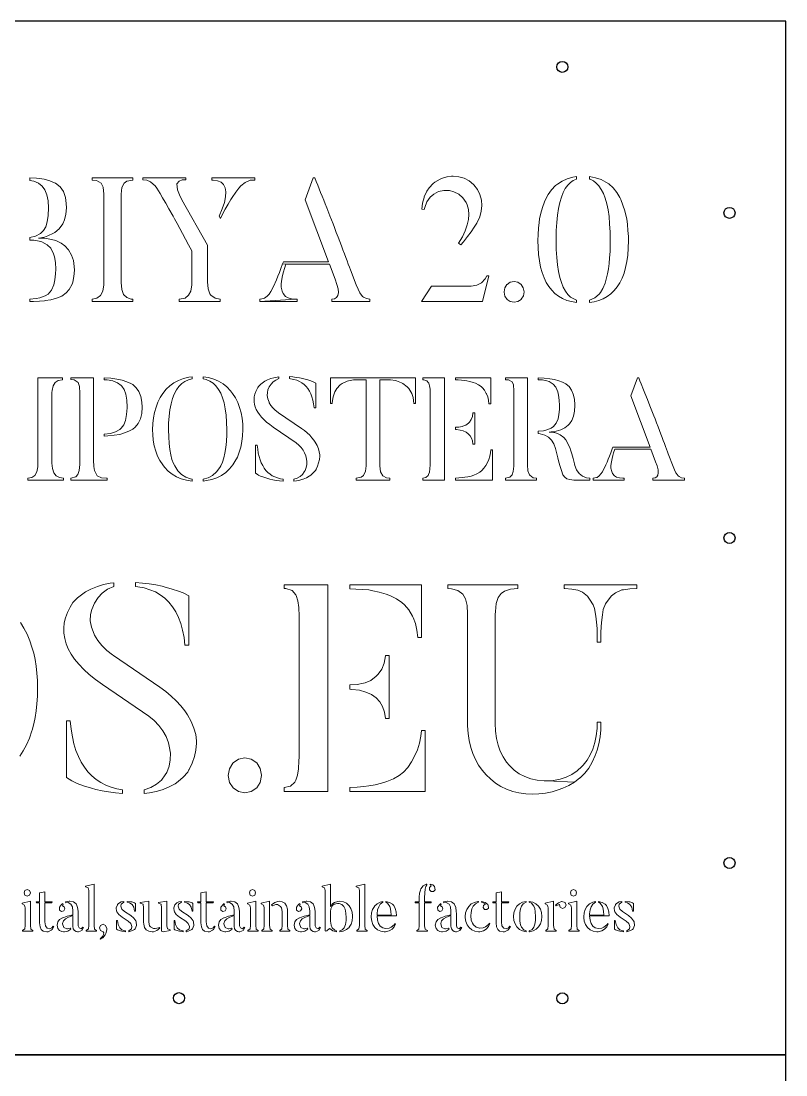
# Model space of a CAD drawing. Header units: millimetres. Extents: x 3735 to 5333, y 3252 to 4770.
# Drawn here: x 4930.7 to 5289.8, y 4275.5 to 4770 of the extents above; entities that cross this region are included whole.
import ezdxf

# ---------------------------------------------------------------- set-up
doc = ezdxf.new("R2010")
doc.units = ezdxf.units.MM
doc.layers.get('0').update_dxf_attribs({"color": 18, "true_color": 0x000000})
doc.layers.add('ext', color=18, linetype='Continuous', true_color=0x000000)
doc.layers.add('MASHARAB', color=6, linetype='Continuous', true_color=0xff00ff)

msp = doc.modelspace()

# ---------------------------------------------------------------- linework, layer by layer
at = {"color": 6, "lineweight": 0, "true_color": 0xff00ff}
for points in [[(4934.85, 4696.35), (4934.85, 4695.19), (4936.77, 4694.83), (4938.85, 4693.91), (4940.56, 4692.57), (4941.9, 4690.73), (4942.85, 4688.41), (4943.4, 4685.67), (4943.61, 4682.43), (4943.61, 4682.31), (4943.46, 4678.8), (4943, 4675.83), (4942.27, 4673.48), (4941.23, 4671.71), (4939.79, 4670.25), (4937.53, 4669), (4934.85, 4668.42), (4934.85, 4667.25), (4936.77, 4667.16), (4939.27, 4666.77), (4940.47, 4666.37), (4942.97, 4665.06), (4944.65, 4663.41), (4945.96, 4660.84), (4946.39, 4659.41), (4946.85, 4656.72), (4946.97, 4653.58), (4946.94, 4651.44), (4946.63, 4648.57), (4946.11, 4646.19), (4945.05, 4643.74), (4943.37, 4641.88), (4942.02, 4641.03), (4939.58, 4640.08), (4937.78, 4639.74), (4934.85, 4639.5), (4934.85, 4638.43), (4936.53, 4638.46), (4939.34, 4638.58), (4941.72, 4638.77), (4942.08, 4638.8), (4944.68, 4639.23), (4947.37, 4639.93), (4949.84, 4640.94), (4951.95, 4642.4), (4953.32, 4643.99), (4954.69, 4646.58), (4955, 4647.5), (4955.55, 4650.13), (4955.73, 4653.18), (4955.67, 4654.77), (4955.27, 4657.61), (4954.45, 4660.11), (4953.01, 4662.64), (4951.3, 4664.54), (4949.53, 4665.76), (4946.97, 4666.95), (4945.08, 4667.5), (4942.66, 4668.02), (4941.6, 4668.08), (4938.88, 4668.17), (4939.03, 4668.17), (4941.72, 4668.66), (4943.27, 4669.21), (4945.96, 4670.49), (4946.57, 4670.83), (4948.59, 4672.48), (4950.3, 4674.86), (4951.12, 4676.69), (4951.79, 4679.35), (4952.04, 4682.34), (4951.95, 4684.38), (4951.55, 4687.19), (4950.76, 4689.61), (4950.57, 4690), (4949.01, 4692.26), (4946.91, 4693.88), (4946.72, 4693.97), (4944.19, 4695.07), (4941.63, 4695.77), (4940.47, 4695.96), (4937.9, 4696.23)], [(4983.21, 4696.41), (4964.07, 4696.41), (4964.07, 4695.35), (4966.11, 4695.13), (4968.25, 4693.97), (4969.23, 4691.99), (4969.59, 4688.84), (4969.59, 4647.26), (4969.56, 4646.16), (4969.08, 4643.23), (4968.01, 4641.15), (4966.33, 4639.93), (4964.07, 4639.5), (4964.07, 4638.43), (4983.21, 4638.43), (4983.21, 4639.5), (4982.42, 4639.56), (4980.34, 4640.23), (4978.88, 4641.73), (4977.99, 4644.08), (4977.69, 4647.26), (4977.69, 4688.84), (4978.02, 4691.9), (4979.12, 4693.97), (4980.43, 4694.86), (4983.21, 4695.35)], [(5008.01, 4696.41), (4987.85, 4696.41), (4987.85, 4695.44), (4989.81, 4695.28), (4991.55, 4694.52), (4991.7, 4694.46), (4993.75, 4692.63), (4994.51, 4691.56), (4996.04, 4689.03), (4997.14, 4687.04), (4997.56, 4686.34), (4998.66, 4684.48), (5000.16, 4681.85), (5002.11, 4678.46), (5002.81, 4677.18), (5004.01, 4674.98), (5005.26, 4672.69), (5006.57, 4670.25), (5007.94, 4667.68), (5009.41, 4665), (5010.91, 4662.16), (5010.91, 4647.65), (5010.88, 4646.19), (5010.42, 4643.26), (5009.41, 4641.3), (5007.7, 4640.02), (5005.01, 4639.5), (5005.01, 4638.43), (5024.22, 4638.43), (5024.22, 4639.5), (5021.87, 4639.9), (5019.82, 4641.3), (5019.3, 4642), (5018.51, 4644.35), (5018.23, 4647.65), (5018.23, 4664.78), (5006.2, 4686.12), (5005.07, 4688.38), (5004.22, 4690.73), (5004.22, 4690.8), (5003.82, 4693.54), (5004.92, 4694.86), (5006.42, 4695.44), (5008.01, 4695.44)], [(5040.52, 4696.41), (5020.22, 4696.41), (5020.22, 4695.35), (5020.89, 4695.35), (5022.97, 4695.04), (5024.62, 4694.34), (5025.84, 4693.24), (5026.57, 4691.74), (5026.87, 4689.85), (5026.75, 4687.59), (5026.17, 4684.9), (5025.13, 4681.85), (5023.67, 4678.4), (5024.37, 4677.39), (5025.2, 4679.07), (5026.57, 4681.7), (5027.88, 4684.08), (5029.2, 4686.22), (5029.81, 4687.22), (5031.49, 4689.76), (5032.89, 4691.56), (5033.84, 4692.6), (5035.94, 4694.22), (5038.32, 4695.28), (5040.52, 4695.35)], [(5068.61, 4696.41), (5067.85, 4696.41), (5064.16, 4686.12), (5075.09, 4657.06), (5053.9, 4657.06), (5053.53, 4656.05), (5075.48, 4655.99), (5078.17, 4648.81), (5079.03, 4646.43), (5079.54, 4644.32), (5079.73, 4642.58), (5079.51, 4641.24), (5078.9, 4640.26), (5077.93, 4639.68), (5076.58, 4639.5), (5076.58, 4638.43), (5094.54, 4638.43), (5094.54, 4639.5), (5092.89, 4639.74), (5091.54, 4640.42), (5091.03, 4640.81), (5089.8, 4642.4), (5088.92, 4644.17), (5088.06, 4646.19), (5085.32, 4653.33), (5084.89, 4654.49), (5084.34, 4655.93), (5083.76, 4657.48), (5083.15, 4659.1), (5082.51, 4660.84), (5081.8, 4662.64), (5081.1, 4664.57), (5080.34, 4666.55), (5079.54, 4668.66), (5078.72, 4670.83), (5077.83, 4673.12), (5077.19, 4674.8), (5076.43, 4676.72), (5075.7, 4678.61), (5074.23, 4682.34), (5073.5, 4684.17), (5072.8, 4686), (5072.06, 4687.77), (5071.36, 4689.54), (5070.69, 4691.32), (5069.99, 4693.02), (5069.32, 4694.73)], [(5146.14, 4688.57), (5144.95, 4690.95), (5143.27, 4693.15), (5143.15, 4693.27), (5141.1, 4694.98), (5138.84, 4696.2), (5136.34, 4696.93), (5133.59, 4697.18), (5132.79, 4697.18), (5130.84, 4696.93), (5130.69, 4696.87), (5128.06, 4696.11), (5127.45, 4695.86), (5125.07, 4694.46), (5124.15, 4693.73), (5122.26, 4691.74), (5121.22, 4690.25), (5120.03, 4687.53), (5119.94, 4687.22), (5119.27, 4684.57), (5118.93, 4681.7), (5120.03, 4681.51), (5120.25, 4682.52), (5121.25, 4685.12), (5122.81, 4687.28), (5124.49, 4688.78), (5126.72, 4689.97), (5129.19, 4690.52), (5131.94, 4690.43), (5133.96, 4689.91), (5136.28, 4688.78), (5138.17, 4687.07), (5139.63, 4684.81), (5140.12, 4683.74), (5140.73, 4681.57), (5140.95, 4679.28), (5140.76, 4676.84), (5140.21, 4674.31), (5139.27, 4671.59), (5137.92, 4668.75), (5136.18, 4665.79), (5137.19, 4664.96), (5138.41, 4666.4), (5140.4, 4668.84), (5142.08, 4671.1), (5143.51, 4673.21), (5144.67, 4675.16), (5144.86, 4675.47), (5146.08, 4678.19), (5146.81, 4680.84), (5147.05, 4683.41), (5146.84, 4685.97)], [(5191.54, 4696.99), (5189.74, 4696.72), (5187.11, 4695.96), (5184.73, 4694.89), (5182.56, 4693.45), (5181.71, 4692.78), (5179.79, 4690.86), (5178.17, 4688.66), (5176.88, 4686.22), (5176.49, 4685.24), (5175.54, 4682.58), (5174.78, 4679.87), (5174.2, 4677.15), (5173.95, 4675.5), (5173.65, 4672.78), (5173.5, 4669.91), (5173.43, 4666.95), (5173.5, 4663.8), (5173.71, 4660.51), (5174.11, 4657.42), (5174.66, 4654.58), (5175.39, 4651.96), (5176.27, 4649.55), (5177.31, 4647.38), (5178.5, 4645.42), (5179.88, 4643.68), (5181.4, 4642.16), (5183.11, 4640.87), (5184.98, 4639.81), (5186.99, 4638.95), (5189.19, 4638.34), (5191.54, 4637.94), (5191.54, 4639.1), (5190.2, 4639.59), (5188.76, 4640.51), (5187.45, 4641.7), (5186.29, 4643.23), (5185.28, 4645.09), (5184.4, 4647.26), (5183.63, 4649.73), (5183.02, 4652.54), (5182.53, 4655.65), (5182.2, 4659.1), (5181.98, 4662.86), (5181.92, 4666.95), (5181.92, 4667.71), (5182.01, 4671.77), (5182.23, 4675.5), (5182.59, 4678.92), (5183.05, 4682.06), (5183.66, 4684.87), (5184.4, 4687.35), (5185.28, 4689.54), (5186.26, 4691.44), (5187.39, 4692.99), (5188.64, 4694.25), (5190.01, 4695.22), (5191.54, 4695.86)], [(5197.68, 4696.99), (5197.68, 4695.86), (5197.92, 4695.77), (5199.45, 4695.04), (5200.82, 4694), (5202.04, 4692.66), (5203.17, 4691.01), (5204.15, 4689.06), (5205.01, 4686.83), (5205.71, 4684.26), (5206.32, 4681.39), (5206.78, 4678.25), (5207.08, 4674.77), (5207.3, 4671.01), (5207.36, 4666.95), (5207.36, 4665.12), (5207.27, 4661.94), (5207.08, 4658.95), (5206.84, 4656.2), (5206.5, 4653.67), (5206.11, 4651.38), (5205.8, 4650.06), (5204.95, 4646.98), (5203.94, 4644.51), (5202.78, 4642.64), (5202.17, 4641.85), (5200.09, 4640.14), (5197.68, 4639.1), (5197.68, 4637.94), (5199.85, 4638.31), (5202.04, 4638.89), (5204.09, 4639.71), (5205.98, 4640.78), (5207.69, 4642.03), (5209.25, 4643.53), (5210.62, 4645.24), (5211.85, 4647.16), (5212.91, 4649.33), (5213.83, 4651.71), (5214.56, 4654.31), (5215.11, 4657.15), (5215.54, 4660.17), (5215.78, 4663.44), (5215.88, 4666.95), (5215.85, 4668.84), (5215.69, 4671.71), (5215.45, 4674.49), (5215.08, 4677.15), (5214.87, 4678.25), (5214.2, 4680.99), (5213.34, 4683.65), (5212.33, 4686.31), (5211.88, 4687.22), (5210.5, 4689.61), (5208.76, 4691.71), (5206.72, 4693.54), (5205.34, 4694.46), (5203.02, 4695.62), (5200.46, 4696.48)], [(5053.53, 4656.05), (5052.74, 4653.94), (5052, 4651.99), (5051.3, 4650.22), (5050.66, 4648.6), (5050.05, 4647.16), (5049.93, 4646.89), (5048.92, 4644.78), (5047.97, 4643.1), (5047.15, 4641.88), (5046.26, 4640.9), (5045.01, 4639.93), (5044.77, 4639.81), (5042.87, 4639.5), (5042.87, 4638.43), (5059.67, 4639.5), (5057.74, 4639.65), (5056.1, 4640.08), (5054.81, 4640.81), (5053.74, 4642.22), (5053.29, 4643.29), (5052.8, 4645.12), (5052.77, 4646.68), (5053.1, 4648.81), (5053.53, 4650.68), (5053.99, 4652.35), (5054.42, 4653.85), (5055.09, 4655.99), (5075.48, 4655.99)], [(5150.35, 4650.37), (5149.4, 4650.37), (5148.64, 4649.09), (5146.84, 4647.19), (5144.67, 4646.06), (5142.08, 4645.67), (5123.42, 4645.67), (5118.78, 4638.43), (5147.3, 4638.43)], [(5162.23, 4638.03), (5160.43, 4638.37), (5158.96, 4639.41), (5158.93, 4639.41), (5157.92, 4640.97), (5157.59, 4642.86), (5157.59, 4642.89), (5157.92, 4644.75), (5158.87, 4646.37), (5158.93, 4646.43), (5160.43, 4647.47), (5162.23, 4647.84), (5164.03, 4647.47), (5165.56, 4646.43), (5166.53, 4644.84), (5166.9, 4642.95), (5166.9, 4642.89), (5166.56, 4641), (5165.56, 4639.44), (5165.56, 4639.41), (5164.03, 4638.37), (5162.26, 4638.03)], [(5060.43, 4639.5), (5059.67, 4639.5), (5042.87, 4638.43), (5060.43, 4638.43)], [(4950.24, 4602.61), (4938.64, 4602.61), (4938.64, 4562.61), (4938.55, 4560.77), (4938.06, 4558.45), (4937.11, 4556.84), (4935.74, 4555.83), (4933.94, 4555.49), (4933.94, 4554.61), (4950.64, 4554.61), (4950.64, 4555.49), (4948.81, 4555.77), (4947.25, 4556.59), (4946.12, 4558), (4945.45, 4560.01), (4945.23, 4562.61), (4945.23, 4595.74), (4945.27, 4596.62), (4945.72, 4598.85), (4946.7, 4600.47), (4948.2, 4601.41), (4950.24, 4601.72)], [(4964.75, 4602.61), (4954.12, 4602.61), (4954.12, 4601.81), (4955.68, 4601.63), (4957.51, 4600.44), (4958.12, 4598.48), (4958.33, 4595.4), (4958.33, 4563.83), (4958.3, 4561.9), (4958, 4559.13), (4957.42, 4557.26), (4956.44, 4556.16), (4954.03, 4555.49), (4954.03, 4554.61), (4971.19, 4554.61), (4971.19, 4555.49), (4970.91, 4555.49), (4968.47, 4555.71), (4966.49, 4556.65), (4966.27, 4556.87), (4965.14, 4559.19), (4964.87, 4561.02), (4964.75, 4563.95)], [(4969.81, 4602.54), (4969.81, 4601.72), (4971.16, 4601.63), (4973.78, 4601.14), (4975.98, 4600.22), (4977.78, 4598.94), (4978, 4598.7), (4979.07, 4597.08), (4979.86, 4594.88), (4980.32, 4592.13), (4980.47, 4588.83), (4980.47, 4588.56), (4980.29, 4585.32), (4979.77, 4582.64), (4978.94, 4580.56), (4977.78, 4579.03), (4977.02, 4578.36), (4975.07, 4577.26), (4972.65, 4576.5), (4969.81, 4576.16), (4969.81, 4575.28), (4971.46, 4575.34), (4974.39, 4575.64), (4977.02, 4576.07), (4979.34, 4576.71), (4981.39, 4577.51), (4983.13, 4578.48), (4984.35, 4579.43), (4985.75, 4581.17), (4986.76, 4583.31), (4987.37, 4585.87), (4987.58, 4588.83), (4987.46, 4591.19), (4986.97, 4593.84), (4986.09, 4596.13), (4984.81, 4597.96), (4983.13, 4599.4), (4982.27, 4599.92), (4980.38, 4600.77), (4978.18, 4601.48), (4975.68, 4601.99), (4972.9, 4602.36)], [(5011.06, 4603.09), (5009.48, 4602.88), (5006.94, 4602.3), (5004.62, 4601.41), (5002.52, 4600.28), (5000.56, 4598.88), (4998.82, 4597.2), (4997.29, 4595.25), (4996.07, 4593.32), (4994.97, 4591.16), (4994.09, 4588.83), (4993.39, 4586.39), (4992.87, 4583.8), (4992.56, 4581.11), (4992.47, 4578.27), (4992.53, 4576.04), (4992.81, 4573.29), (4993.26, 4570.67), (4993.94, 4568.22), (4994.82, 4565.9), (4995.92, 4563.74), (4997.23, 4561.72), (4998.09, 4560.62), (4999.74, 4558.85), (5001.6, 4557.39), (5003.68, 4556.16), (5005.94, 4555.22), (5008.41, 4554.55), (5011.06, 4554.15), (5011.06, 4555.1), (5010.33, 4555.22), (5008.04, 4556.01), (5006.06, 4557.26), (5004.32, 4559), (5002.85, 4561.23), (5002.27, 4562.36), (5001.57, 4564.29), (5000.99, 4566.51), (5000.56, 4569.02), (5000.23, 4571.8), (5000.04, 4574.88), (4999.98, 4578.27), (5000.01, 4581.26), (5000.23, 4584.59), (5000.59, 4587.61), (5001.14, 4590.36), (5001.81, 4592.83), (5002.67, 4595), (5003.68, 4596.93), (5004.84, 4598.51), (5006.15, 4599.86), (5007.61, 4600.9), (5009.26, 4601.66), (5011.06, 4602.15)], [(5016.16, 4603.09), (5016.16, 4602.15), (5017.69, 4601.75), (5019.37, 4601.05), (5020.87, 4600.04), (5022.21, 4598.76), (5023.4, 4597.17), (5024.44, 4595.34), (5025.32, 4593.2), (5026.03, 4590.79), (5026.58, 4588.07), (5026.97, 4585.11), (5027.22, 4581.84), (5027.31, 4578.27), (5027.28, 4575.95), (5027.13, 4572.77), (5026.85, 4569.9), (5026.42, 4567.31), (5025.9, 4564.99), (5025.23, 4562.97), (5024.44, 4561.23), (5024.01, 4560.5), (5022.42, 4558.42), (5020.59, 4556.84), (5018.51, 4555.71), (5016.16, 4555.1), (5016.16, 4554.15), (5017.78, 4554.36), (5020.32, 4554.91), (5022.67, 4555.74), (5024.84, 4556.84), (5026.79, 4558.18), (5028.56, 4559.83), (5030.12, 4561.72), (5031.16, 4563.28), (5032.29, 4565.42), (5033.2, 4567.71), (5033.93, 4570.12), (5034.45, 4572.68), (5034.76, 4575.4), (5034.88, 4578.27), (5034.79, 4580.9), (5034.48, 4583.61), (5034, 4586.21), (5033.32, 4588.65), (5032.44, 4590.97), (5031.34, 4593.17), (5030.06, 4595.25), (5029.08, 4596.53), (5027.4, 4598.3), (5025.54, 4599.8), (5023.49, 4601.02), (5021.23, 4601.99), (5018.79, 4602.67)], [(5051.7, 4603.09), (5050.91, 4602.97), (5049.35, 4602.64), (5047.92, 4602.21), (5046.39, 4601.63), (5045.17, 4600.99), (5044.5, 4600.5), (5043.28, 4599.55), (5042.24, 4598.45), (5041.9, 4597.99), (5041.57, 4597.41), (5040.96, 4596.19), (5040.53, 4594.97), (5040.22, 4593.75), (5040.1, 4592.53), (5040.13, 4591.34), (5040.32, 4590.12), (5040.65, 4588.93), (5041.17, 4587.74), (5041.81, 4586.51), (5042.64, 4585.32), (5043.61, 4584.16), (5044.74, 4582.97), (5046.03, 4581.78), (5047.49, 4580.62), (5049.11, 4579.43), (5059.86, 4572.07), (5061.08, 4571.06), (5062.21, 4569.93), (5063.12, 4568.71), (5063.86, 4567.37), (5064.44, 4565.93), (5064.62, 4565.14), (5064.86, 4563.52), (5064.86, 4561.97), (5064.59, 4560.5), (5064.04, 4559.06), (5063.7, 4558.42), (5062.79, 4557.23), (5061.69, 4556.29), (5060.35, 4555.55), (5058.82, 4555.03), (5058.82, 4554.15), (5060.04, 4554.3), (5061.57, 4554.61), (5063, 4555.03), (5063.19, 4555.1), (5064.77, 4555.74), (5065.99, 4556.38), (5066.73, 4556.9), (5067.89, 4557.97), (5068.93, 4559.13), (5069.2, 4559.58), (5069.23, 4559.71), (5069.93, 4561.17), (5070.45, 4562.7), (5070.79, 4564.22), (5070.94, 4565.81), (5070.94, 4566.39), (5070.76, 4567.86), (5070.36, 4569.32), (5069.72, 4570.85), (5068.86, 4572.41), (5068.19, 4573.38), (5067.28, 4574.51), (5066.24, 4575.64), (5065.08, 4576.74), (5063.8, 4577.81), (5062.39, 4578.82), (5051.64, 4586.18), (5051.46, 4586.3), (5050.09, 4587.37), (5048.96, 4588.5), (5048.01, 4589.66), (5047.28, 4590.88), (5047.16, 4591.16), (5046.54, 4592.74), (5046.27, 4594.27), (5046.36, 4595.74), (5046.61, 4596.9), (5047.22, 4598.33), (5048.1, 4599.67), (5049.05, 4600.65), (5050.3, 4601.57), (5051.7, 4602.21)], [(5056.8, 4603.15), (5056.8, 4602.21), (5057.29, 4602.15), (5058.76, 4601.87), (5060.13, 4601.44), (5061.38, 4600.93), (5062.51, 4600.25), (5063.58, 4599.46), (5064.53, 4598.54), (5065.38, 4597.51), (5066.12, 4596.35), (5066.76, 4595.03), (5067.28, 4593.63), (5067.7, 4592.07), (5068.04, 4590.39), (5068.28, 4588.56), (5069.11, 4588.56), (5069.11, 4600.04), (5067.83, 4600.71), (5066.79, 4601.14), (5065.32, 4601.6), (5063.46, 4602.15), (5062.94, 4602.24), (5061.48, 4602.54), (5059.95, 4602.82), (5058.39, 4603)], [(5099.12, 4561.23), (5099.12, 4601.72), (5102.97, 4601.72), (5104.22, 4601.66), (5106.45, 4601.32), (5106.97, 4601.2), (5109.32, 4600.28), (5109.9, 4599.95), (5111.98, 4598.39), (5112.83, 4597.54), (5114.21, 4595.25), (5114.76, 4593.32), (5115.06, 4590.61), (5115.89, 4590.61), (5115.89, 4602.61), (5075.98, 4602.61), (5075.98, 4590.61), (5076.83, 4590.61), (5076.83, 4591), (5077.2, 4593.66), (5078.05, 4596.01), (5078.94, 4597.57), (5080.53, 4599.34), (5081.47, 4599.95), (5083.86, 4600.99), (5084.47, 4601.17), (5086.82, 4601.66), (5088.83, 4601.72), (5092.68, 4601.72), (5092.68, 4561.23), (5092.44, 4558.73), (5091.49, 4556.81), (5090.48, 4556.04), (5087.98, 4555.49), (5087.98, 4554.61), (5103.89, 4554.61), (5103.89, 4555.49), (5102.33, 4555.68), (5100.56, 4556.68), (5099.49, 4558.52)], [(5129.53, 4602.61), (5119.37, 4602.61), (5119.37, 4601.72), (5119.76, 4601.72), (5121.2, 4601.26), (5122.08, 4600.22), (5122.15, 4600.13), (5122.51, 4598.91), (5122.76, 4597.32), (5122.82, 4595.31), (5122.82, 4561.75), (5122.69, 4559.92), (5122.45, 4558.39), (5122.08, 4557.2), (5121.87, 4556.81), (5120.83, 4555.83), (5119.37, 4555.49), (5119.37, 4554.61), (5129.53, 4554.61)], [(5151.27, 4602.61), (5134.63, 4602.61), (5134.63, 4601.66), (5136.01, 4601.6), (5137.59, 4601.51), (5139, 4601.38), (5139.95, 4601.23), (5141.44, 4600.9), (5143.03, 4600.44), (5144.07, 4600.04), (5145.47, 4599.34), (5146.69, 4598.51), (5147.3, 4597.96), (5148.31, 4596.77), (5149.17, 4595.31), (5149.32, 4595.03), (5149.84, 4593.63), (5150.21, 4592.04), (5150.42, 4590.33), (5151.27, 4590.33)], [(5168.49, 4602.61), (5158.11, 4602.61), (5158.11, 4601.72), (5159.52, 4601.6), (5161.23, 4600.71), (5161.9, 4599.25), (5162.14, 4596.56), (5162.14, 4562.61), (5162.11, 4561.08), (5161.84, 4558.61), (5161.23, 4557.02), (5160.28, 4556.04), (5158.11, 4555.49), (5158.11, 4554.61), (5172.74, 4554.61), (5172.74, 4555.49), (5171.18, 4555.74), (5169.53, 4556.93), (5169.38, 4557.14), (5168.71, 4559), (5168.49, 4561.72)], [(5173.56, 4602.54), (5173.56, 4601.72), (5175.55, 4601.6), (5177.56, 4601.26), (5178.66, 4600.83), (5180.62, 4599.61), (5181.81, 4598.18), (5182.78, 4595.95), (5183.12, 4594.48), (5183.39, 4592.19), (5183.49, 4589.6), (5183.46, 4587.77), (5183.24, 4585.41), (5182.85, 4583.4), (5182.02, 4581.38), (5180.68, 4579.77), (5179.61, 4579), (5177.62, 4578.15), (5176.01, 4577.78), (5173.56, 4577.6), (5173.56, 4576.5), (5174.42, 4576.38), (5176.59, 4575.74), (5178.39, 4574.73), (5179.82, 4573.35), (5180.92, 4571.61), (5181.65, 4569.48), (5182.11, 4567.61), (5182.78, 4565.05), (5183.12, 4563.58), (5183.67, 4561.39), (5184.4, 4559.13), (5185.14, 4557.14), (5185.96, 4555.98), (5187, 4555.16), (5188.43, 4554.88), (5190.33, 4554.61), (5197.78, 4554.61), (5197.78, 4555.49), (5196.25, 4555.74), (5194.26, 4556.5), (5192.71, 4557.69), (5191.52, 4559.37), (5190.72, 4561.51), (5190.57, 4562.24), (5190.02, 4564.68), (5189.38, 4566.88), (5188.71, 4568.87), (5188.49, 4569.38), (5187.46, 4571.71), (5186.48, 4573.45), (5185.59, 4574.55), (5183.82, 4575.89), (5183.27, 4576.16), (5181.26, 4576.93), (5180.92, 4576.96), (5178.6, 4577.11), (5179.61, 4577.2), (5181.99, 4577.63), (5184.13, 4578.27), (5186.02, 4579.19), (5187.61, 4580.32), (5188.22, 4580.96), (5189.32, 4582.54), (5190.11, 4584.53), (5190.57, 4586.88), (5190.72, 4589.6), (5190.72, 4589.9), (5190.54, 4592.56), (5190.02, 4594.88), (5189.2, 4596.83), (5188.07, 4598.45), (5186.63, 4599.67), (5186.51, 4599.77), (5185.01, 4600.56), (5183.24, 4601.23), (5181.23, 4601.75), (5178.94, 4602.15), (5176.37, 4602.42)], [(5220.1, 4602.61), (5217.01, 4594.09), (5226.08, 4570.03), (5208.55, 4570.03), (5208.25, 4569.2), (5207.58, 4567.46), (5206.97, 4565.84), (5206.39, 4564.38), (5205.84, 4563.03), (5205.35, 4561.84), (5205.23, 4561.6), (5204.4, 4559.86), (5203.64, 4558.48), (5202.94, 4557.48), (5202.2, 4556.65), (5201.17, 4555.86), (5200.95, 4555.77), (5199.39, 4555.49), (5199.39, 4554.61), (5213.96, 4554.61), (5213.96, 4555.49), (5213.32, 4555.49), (5211.73, 4555.64), (5210.36, 4555.98), (5209.29, 4556.59), (5208.4, 4557.75), (5208.04, 4558.64), (5207.64, 4560.13), (5207.58, 4561.42), (5207.88, 4563.22), (5208.25, 4564.74), (5208.62, 4566.15), (5208.95, 4567.4), (5209.53, 4569.14), (5226.42, 4569.14), (5228.65, 4563.22), (5229.35, 4561.23), (5229.81, 4559.49), (5229.93, 4558.06), (5229.74, 4556.93), (5229.26, 4556.13), (5228.46, 4555.68), (5227.33, 4555.49), (5227.33, 4554.61), (5242.2, 4554.61), (5242.2, 4555.49), (5240.83, 4555.71), (5239.73, 4556.26), (5239.3, 4556.59), (5238.29, 4557.9), (5238.2, 4558.06), (5237.56, 4559.37), (5236.86, 4561.02), (5234.57, 4566.97), (5234.2, 4567.92), (5233.77, 4569.11), (5233.29, 4570.39), (5232.77, 4571.74), (5232.25, 4573.17), (5231.67, 4574.67), (5231.06, 4576.22), (5230.45, 4577.9), (5229.78, 4579.61), (5229.1, 4581.45), (5228.37, 4583.31), (5227.82, 4584.71), (5227.21, 4586.3), (5225.99, 4589.41), (5224.77, 4592.47), (5223.61, 4595.46), (5223.03, 4596.93), (5221.87, 4599.8), (5221.32, 4601.23), (5220.74, 4602.61)], [(5143.76, 4586.18), (5142.91, 4586.18), (5142.91, 4586.12), (5142.63, 4584.44), (5142.05, 4583), (5141.23, 4581.81), (5140.77, 4581.35), (5139.49, 4580.38), (5138.21, 4579.86), (5137.78, 4579.74), (5136.31, 4579.49), (5134.63, 4579.37), (5134.63, 4578.33), (5135.12, 4578.33), (5136.83, 4578.09), (5138.33, 4577.69), (5139.64, 4577.11), (5140.71, 4576.35), (5141.56, 4575.43), (5142.24, 4574.3), (5142.66, 4573.02), (5142.91, 4571.52), (5143.76, 4571.52)], [(5041.6, 4570.97), (5040.74, 4570.97), (5040.74, 4557.9), (5042, 4557.08), (5042.12, 4556.99), (5043.19, 4556.47), (5044.68, 4555.92), (5046.54, 4555.37), (5047.52, 4555.1), (5048.99, 4554.76), (5050.51, 4554.48), (5052.1, 4554.3), (5053.72, 4554.15), (5053.72, 4555.03), (5052.47, 4555.25), (5051.12, 4555.61), (5049.87, 4556.07), (5048.68, 4556.68), (5047.61, 4557.39), (5046.61, 4558.21), (5045.72, 4559.16), (5044.9, 4560.22), (5044.16, 4561.42), (5043.52, 4562.7), (5042.94, 4564.13), (5042.48, 4565.66), (5042.09, 4567.31), (5041.81, 4569.08)], [(5152.1, 4568.8), (5151.27, 4568.8), (5151.09, 4567.43), (5150.75, 4565.81), (5150.33, 4564.32), (5149.75, 4562.94), (5148.95, 4561.48), (5148.07, 4560.16), (5147.09, 4559.13), (5146.08, 4558.36), (5144.74, 4557.57), (5143.24, 4556.93), (5141.99, 4556.53), (5140.47, 4556.13), (5139.06, 4555.92), (5137.87, 4555.77), (5136.31, 4555.64), (5134.63, 4555.58), (5134.63, 4554.61), (5152.1, 4554.61)], [(4974.22, 4506.47), (4972.58, 4506.23), (4969.49, 4505.59), (4966.56, 4504.7), (4963.51, 4503.51), (4961.03, 4502.23), (4959.66, 4501.28), (4957.19, 4499.33), (4955.08, 4497.13), (4954.44, 4496.15), (4953.74, 4494.99), (4952.51, 4492.52), (4951.6, 4490.04), (4951.02, 4487.6), (4950.77, 4485.16), (4950.8, 4482.72), (4951.2, 4480.27), (4951.87, 4477.83), (4952.91, 4475.42), (4954.22, 4473.01), (4955.87, 4470.59), (4957.86, 4468.21), (4960.15, 4465.8), (4962.74, 4463.42), (4965.67, 4461.04), (4968.94, 4458.69), (4990.68, 4443.79), (4993.19, 4441.77), (4995.41, 4439.48), (4997.28, 4436.98), (4998.77, 4434.29), (4999.93, 4431.39), (5000.33, 4429.8), (5000.82, 4426.54), (5000.79, 4423.39), (5000.24, 4420.37), (4999.14, 4417.47), (4998.44, 4416.25), (4996.6, 4413.83), (4994.35, 4411.88), (4991.69, 4410.38), (4988.57, 4409.34), (4988.57, 4407.57), (4991.05, 4407.85), (4994.13, 4408.49), (4997.03, 4409.34), (4997.43, 4409.5), (5000.6, 4410.81), (5003.08, 4412.09), (5004.54, 4413.16), (5006.89, 4415.27), (5009.03, 4417.62), (5009.55, 4418.6), (5009.64, 4418.78), (5011.08, 4421.77), (5012.12, 4424.86), (5012.79, 4427.97), (5013.09, 4431.12), (5013.09, 4432.34), (5012.73, 4435.27), (5011.9, 4438.26), (5010.62, 4441.34), (5008.88, 4444.49), (5007.57, 4446.41), (5005.7, 4448.76), (5003.6, 4451.02), (5001.25, 4453.22), (4998.65, 4455.36), (4995.84, 4457.43), (4974.07, 4472.3), (4973.7, 4472.58), (4970.96, 4474.72), (4968.64, 4476.98), (4966.74, 4479.33), (4965.25, 4481.83), (4965, 4482.35), (4963.78, 4485.56), (4963.23, 4488.64), (4963.38, 4491.6), (4963.93, 4493.95), (4965.16, 4496.88), (4966.96, 4499.6), (4968.82, 4501.56), (4971.35, 4503.39), (4974.22, 4504.7)], [(4984.48, 4506.62), (4984.48, 4504.7), (4985.52, 4504.55), (4988.48, 4504), (4991.23, 4503.17), (4993.77, 4502.11), (4996.09, 4500.76), (4998.19, 4499.17), (5000.12, 4497.31), (5001.83, 4495.2), (5003.32, 4492.82), (5004.6, 4490.2), (5005.7, 4487.33), (5006.56, 4484.18), (5007.23, 4480.79), (5007.69, 4477.13), (5009.43, 4477.13), (5009.43, 4500.27), (5006.77, 4501.65), (5004.7, 4502.5), (5001.73, 4503.48), (4997.95, 4504.55), (4996.94, 4504.79), (4993.95, 4505.4), (4990.9, 4505.92), (4987.72, 4506.32)], [(5074.83, 4505.52), (5054.25, 4505.52), (5054.25, 4503.72), (5055.05, 4503.69), (5057.95, 4502.81), (5059.78, 4500.7), (5059.87, 4500.49), (5060.63, 4498.04), (5061.09, 4494.81), (5061.24, 4490.78), (5061.24, 4424.64), (5061.21, 4422.96), (5061, 4419.21), (5060.51, 4416.12), (5059.78, 4413.77), (5059.32, 4412.92), (5057.24, 4410.96), (5054.25, 4410.32), (5054.25, 4408.52), (5074.83, 4408.52)], [(5118.74, 4505.52), (5085.09, 4505.52), (5085.09, 4503.6), (5087.93, 4503.48), (5091.07, 4503.3), (5093.95, 4503.05), (5095.84, 4502.72), (5098.86, 4502.01), (5102.1, 4501.1), (5104.17, 4500.3), (5107.01, 4498.9), (5109.49, 4497.25), (5110.77, 4496.12), (5112.75, 4493.71), (5114.49, 4490.78), (5114.77, 4490.2), (5115.87, 4487.33), (5116.6, 4484.18), (5117, 4480.73), (5118.74, 4480.73)], [(5163.96, 4505.52), (5131.13, 4505.52), (5131.13, 4503.72), (5132.88, 4503.63), (5135.87, 4502.78), (5138.1, 4501.1), (5138.16, 4501.07), (5139.38, 4498.87), (5140.11, 4495.82), (5140.36, 4491.88), (5140.36, 4441.59), (5140.39, 4439.27), (5140.66, 4435.73), (5141.15, 4432.37), (5141.88, 4429.22), (5142.86, 4426.26), (5144.05, 4423.48), (5145.49, 4420.92), (5147.16, 4418.57), (5149.06, 4416.37), (5151.1, 4414.38), (5153.49, 4412.49), (5156.02, 4410.9), (5158.71, 4409.59), (5161.55, 4408.58), (5164.51, 4407.88), (5167.65, 4407.42), (5170.95, 4407.3), (5173.88, 4407.39), (5177.03, 4407.76), (5180.05, 4408.34), (5182.95, 4409.22), (5185.03, 4409.99), (5187.84, 4411.3), (5190.55, 4412.95), (5177.55, 4413.5), (5176.35, 4413.5), (5173.09, 4413.8), (5170.03, 4414.47), (5167.19, 4415.48), (5164.6, 4416.86), (5162.19, 4418.57), (5159.99, 4420.64), (5158.65, 4422.26), (5157.03, 4424.7), (5155.74, 4427.36), (5154.71, 4430.29), (5153.97, 4433.44), (5153.55, 4436.86), (5153.39, 4440.49), (5153.39, 4491.6), (5153.42, 4492.95), (5153.85, 4496.7), (5154.74, 4499.51), (5156.17, 4501.37), (5157.7, 4502.44), (5160.48, 4503.42), (5163.96, 4503.72)], [(5219.86, 4505.52), (5185.7, 4505.52), (5185.7, 4503.72), (5186, 4503.72), (5189.3, 4503.51), (5192.17, 4502.9), (5194.28, 4502.04), (5196.66, 4500.15), (5197.64, 4498.81), (5199.29, 4496.15), (5199.96, 4494.29), (5200.6, 4490.78), (5200.9, 4488), (5201.15, 4484.98), (5201.24, 4482.23), (5201.27, 4478.5), (5202.98, 4478.5), (5202.98, 4479.33), (5203.01, 4483.05), (5203.1, 4485.83), (5203.19, 4487.72), (5203.65, 4491.33), (5204.08, 4493.86), (5205.09, 4496.58), (5205.85, 4497.65), (5207.99, 4500.27), (5209.76, 4501.77), (5212.75, 4503.05), (5213.51, 4503.2), (5216.48, 4503.6), (5219.86, 4503.72)], [(5103.56, 4472.3), (5101.85, 4472.3), (5101.85, 4472.21), (5101.27, 4468.76), (5100.14, 4465.86), (5098.43, 4463.51), (5097.52, 4462.56), (5094.92, 4460.55), (5092.36, 4459.51), (5091.44, 4459.27), (5088.48, 4458.78), (5085.09, 4458.53), (5085.09, 4456.46), (5086.1, 4456.43), (5089.58, 4455.97), (5092.6, 4455.14), (5095.23, 4453.98), (5097.4, 4452.46), (5099.17, 4450.56), (5100.48, 4448.31), (5101.36, 4445.68), (5101.85, 4442.69), (5103.56, 4442.69)], [(4953.77, 4441.59), (4952.06, 4441.59), (4952.06, 4415.15), (4954.56, 4413.5), (4954.8, 4413.34), (4957, 4412.28), (4960, 4411.18), (4963.78, 4410.05), (4965.8, 4409.5), (4968.73, 4408.83), (4971.81, 4408.28), (4974.99, 4407.85), (4978.28, 4407.57), (4978.28, 4409.34), (4975.72, 4409.8), (4973.03, 4410.51), (4970.5, 4411.48), (4968.12, 4412.67), (4965.95, 4414.11), (4963.93, 4415.79), (4962.1, 4417.68), (4960.45, 4419.85), (4958.96, 4422.23), (4957.64, 4424.86), (4956.51, 4427.73), (4955.57, 4430.84), (4954.8, 4434.2), (4954.19, 4437.77)], [(5202.98, 4441.04), (5201.27, 4441.04), (5201.18, 4438.08), (5200.81, 4434.63), (5200.14, 4431.42), (5199.19, 4428.43), (5197.97, 4425.68), (5196.48, 4423.18), (5194.67, 4420.92), (5194.09, 4420.31), (5191.8, 4418.23), (5189.33, 4416.52), (5186.67, 4415.18), (5183.8, 4414.23), (5180.75, 4413.68), (5177.55, 4413.5), (5190.55, 4412.95), (5193.09, 4414.87), (5193.24, 4414.99), (5195.38, 4417.07), (5197.27, 4419.51), (5198.92, 4422.32), (5200.35, 4425.47), (5201.21, 4427.94), (5202, 4430.93), (5202.55, 4434.11), (5202.86, 4437.47)], [(5120.45, 4437.19), (5118.74, 4437.19), (5118.37, 4434.41), (5117.73, 4431.12), (5116.81, 4428.09), (5115.68, 4425.34), (5114.1, 4422.35), (5112.27, 4419.73), (5110.28, 4417.62), (5108.27, 4416.06), (5105.58, 4414.5), (5102.49, 4413.22), (5099.99, 4412.4), (5096.94, 4411.6), (5094.07, 4411.15), (5091.62, 4410.84), (5088.54, 4410.6), (5085.09, 4410.44), (5085.09, 4408.52), (5120.45, 4408.52)], [(5035.78, 4407.85), (5032.76, 4408.43), (5030.25, 4410.17), (5028.57, 4412.8), (5027.99, 4415.94), (5027.99, 4415.97), (5028.54, 4419.12), (5030.16, 4421.8), (5030.25, 4421.89), (5032.76, 4423.63), (5035.75, 4424.25), (5035.78, 4424.25), (5038.74, 4423.63), (5041.34, 4421.89), (5042.98, 4419.24), (5043.57, 4416.09), (5043.57, 4415.97), (5043.02, 4412.8), (5041.34, 4410.2), (5041.34, 4410.17), (5038.74, 4408.43)], [(4933.6, 4362.51), (4932.56, 4362.08), (4932.14, 4360.98), (4932.56, 4359.91), (4933.6, 4359.45), (4934.64, 4359.91), (4935.07, 4360.98), (4934.64, 4362.08)], [(4946.12, 4345.22), (4945.85, 4345.38), (4945.17, 4344.52), (4944.07, 4344.13), (4943.01, 4344.4), (4942.18, 4345.44), (4941.91, 4347.33), (4941.91, 4356.34), (4945.23, 4356.34), (4945.33, 4356.74), (4941.91, 4356.74), (4941.91, 4361.38), (4939.4, 4360.95), (4939.4, 4356.74), (4937.88, 4356.74), (4937.94, 4356.34), (4939.4, 4356.34), (4939.4, 4346.9), (4939.65, 4344.95), (4940.23, 4343.7), (4941.05, 4343.03), (4942.76, 4342.66), (4943.37, 4342.72), (4944.9, 4343.45), (4945.27, 4343.79)], [(4965.02, 4364.95), (4961.05, 4364.16), (4961.05, 4363.76), (4962.21, 4363.24), (4962.49, 4362.05), (4962.49, 4345.68), (4962.33, 4344), (4961.36, 4343.33), (4961.36, 4342.93), (4966.18, 4342.93), (4966.18, 4343.33), (4965.23, 4343.97), (4965.02, 4345.68)], [(5021.87, 4345.22), (5021.6, 4345.38), (5020.93, 4344.52), (5019.83, 4344.13), (5018.76, 4344.4), (5017.93, 4345.44), (5017.66, 4347.33), (5017.66, 4356.34), (5020.99, 4356.34), (5021.08, 4356.74), (5017.66, 4356.74), (5017.66, 4361.38), (5015.16, 4360.95), (5015.16, 4356.74), (5013.63, 4356.74), (5013.69, 4356.34), (5015.16, 4356.34), (5015.16, 4346.9), (5015.4, 4344.95), (5015.98, 4343.7), (5016.81, 4343.03), (5018.51, 4342.66), (5019.13, 4342.72), (5020.65, 4343.45), (5021.02, 4343.79)], [(5039.4, 4362.51), (5038.36, 4362.08), (5037.93, 4360.98), (5038.36, 4359.91), (5039.4, 4359.45), (5040.44, 4359.91), (5040.87, 4360.98), (5040.44, 4362.08)], [(5078.02, 4343.42), (5076.8, 4344.55), (5076.25, 4345.77), (5076.04, 4347.64), (5076.04, 4352.13), (5076.19, 4353.53), (5076.93, 4354.96), (5077.69, 4355.61), (5079.34, 4356), (5080.13, 4355.94), (5081.29, 4355.45), (5082.21, 4354.57), (5082.85, 4353.22), (5083.22, 4351.48), (5083.34, 4349.29), (5083.31, 4347.94), (5083, 4346.05), (5082.39, 4344.61), (5081.51, 4343.64), (5080.34, 4343.12), (5080.34, 4342.69), (5081.96, 4343.03), (5083.46, 4343.7), (5084.71, 4344.77), (5084.8, 4344.89), (5085.66, 4346.23), (5086.18, 4347.82), (5086.33, 4349.71), (5086.33, 4350.14), (5086.12, 4351.94), (5085.57, 4353.56), (5084.74, 4354.93), (5084.68, 4354.96), (5083.49, 4356.09), (5082.05, 4356.77), (5080.34, 4356.98), (5079.52, 4356.92), (5077.9, 4356.37), (5077.11, 4355.88), (5076.04, 4354.6), (5076.04, 4364.95), (5072.1, 4364.16), (5072.1, 4363.76), (5073.26, 4363.24), (5073.57, 4362.08), (5073.57, 4343.09), (5073.87, 4342.97), (5074.21, 4343.09), (5075.58, 4344.16), (5075.8, 4344), (5077.17, 4343.12), (5078.85, 4342.69), (5078.85, 4343.12)], [(5092.07, 4345.68), (5092.07, 4364.95), (5088.13, 4364.16), (5088.13, 4363.76), (5089.26, 4363.24), (5089.57, 4362.05), (5089.57, 4345.68), (5089.38, 4344), (5088.41, 4343.33), (5088.41, 4342.93), (5093.23, 4342.93), (5093.23, 4343.33), (5092.28, 4343.97)], [(5121.29, 4365.04), (5120.86, 4364.95), (5119.46, 4364.25), (5118.45, 4362.9), (5118.21, 4362.23), (5117.87, 4360.77), (5117.66, 4358.93), (5117.6, 4356.74), (5115.73, 4356.74), (5115.76, 4356.34), (5117.6, 4356.34), (5117.6, 4345.47), (5117.41, 4343.88), (5116.47, 4343.3), (5116.47, 4342.93), (5121.5, 4342.93), (5121.5, 4343.3), (5120.4, 4343.88), (5120.1, 4345.47), (5120.1, 4356.34), (5123.24, 4356.34), (5123.31, 4356.74), (5120.1, 4356.74), (5120.13, 4358.66), (5120.25, 4360.95), (5120.5, 4362.69), (5120.83, 4363.94), (5121.29, 4364.64)], [(5122.79, 4365.07), (5122.79, 4364.67), (5123.15, 4364.52), (5123.21, 4364.19), (5122.48, 4363.45), (5122.48, 4362.35), (5123.21, 4361.59), (5124.31, 4361.59), (5125.08, 4362.35), (5125.08, 4362.42), (5124.83, 4364), (5124.1, 4364.64)], [(5160.49, 4345.22), (5160.19, 4345.38), (5159.55, 4344.52), (5158.45, 4344.13), (5157.38, 4344.4), (5156.53, 4345.44), (5156.25, 4347.33), (5156.25, 4356.34), (5159.58, 4356.34), (5159.67, 4356.74), (5156.25, 4356.74), (5156.25, 4361.38), (5153.75, 4360.95), (5153.75, 4356.74), (5152.25, 4356.74), (5152.28, 4356.34), (5153.75, 4356.34), (5153.75, 4347.24), (5153.78, 4346.9), (5153.99, 4344.95), (5154.6, 4343.7), (5155.43, 4343.03), (5157.11, 4342.66), (5157.75, 4342.72), (5159.24, 4343.45), (5159.61, 4343.79)], [(5190.11, 4362.51), (5189.07, 4362.08), (5188.65, 4360.98), (5189.07, 4359.91), (5190.11, 4359.45), (5191.12, 4359.91), (5191.58, 4360.98), (5191.12, 4362.08)], [(4935.13, 4356.98), (4931.19, 4356.13), (4931.19, 4355.76), (4932.35, 4355.18), (4932.62, 4353.99), (4932.62, 4345.71), (4932.44, 4344), (4931.46, 4343.33), (4931.46, 4342.93), (4936.29, 4342.93), (4936.29, 4343.33), (4935.34, 4343.97), (4935.34, 4344), (4935.13, 4345.71)], [(4953.85, 4344.37), (4952.5, 4344), (4952.17, 4344.03), (4950.79, 4344.77), (4950.24, 4346.35), (4950.24, 4346.54), (4950.61, 4347.76), (4951.52, 4348.8), (4952.99, 4349.62), (4955.01, 4350.29), (4955.01, 4345.29), (4955.25, 4344), (4955.86, 4343.21), (4956.59, 4342.81), (4957.17, 4342.69), (4957.45, 4342.66), (4957.72, 4342.69), (4959.22, 4343.3), (4960.1, 4344.71), (4959.74, 4344.86), (4958.88, 4344.06), (4958, 4344.61), (4957.6, 4345.44), (4957.57, 4345.96), (4957.57, 4351.03), (4957.54, 4352.31), (4957.27, 4354.08), (4956.72, 4355.48), (4956.53, 4355.73), (4955.34, 4356.67), (4953.63, 4356.98), (4953.36, 4356.98), (4952.59, 4356.89), (4951.62, 4356.67), (4951.74, 4356.34), (4952.81, 4356.46), (4954.15, 4355.67), (4954.79, 4354.32), (4955.01, 4352.43), (4955.01, 4350.69), (4953.72, 4350.35), (4952.32, 4349.96), (4952.01, 4349.87), (4950.33, 4349.26), (4950.24, 4349.22), (4948.81, 4348.4), (4948.01, 4347.3), (4947.68, 4345.74), (4948.04, 4344.25), (4948.84, 4343.33), (4949.81, 4342.87), (4950.61, 4342.69), (4950.94, 4342.66), (4951.1, 4342.69), (4952.72, 4343), (4954.15, 4343.88)], [(4978.97, 4356.52), (4978.97, 4356.92), (4977.78, 4356.67), (4976.93, 4356.25), (4976.35, 4355.79), (4976.01, 4355.45), (4975.95, 4355.3), (4975.43, 4353.96), (4975.59, 4352.37), (4975.74, 4352.03), (4976.65, 4350.78), (4978.15, 4349.53), (4981.05, 4347.73), (4982.21, 4346.6), (4982.79, 4345.13), (4982.58, 4344), (4981.33, 4343.12), (4981.33, 4342.69), (4981.39, 4342.72), (4983, 4343.21), (4983.95, 4343.82), (4984.26, 4344.13), (4984.87, 4345.71), (4984.71, 4347.36), (4984.53, 4347.79), (4983.62, 4349.1), (4982.18, 4350.29), (4979.28, 4352.16), (4978.06, 4353.29), (4977.54, 4354.72), (4977.72, 4355.64)], [(4980.47, 4356.92), (4980.47, 4356.55), (4981.6, 4356.28), (4982.82, 4355.45), (4983.62, 4354.17), (4984.04, 4352.4), (4984.41, 4352.4), (4984.41, 4356.03), (4984.04, 4356.25), (4982.7, 4356.67), (4982.21, 4356.77)], [(4995.8, 4344.31), (4995.52, 4344.74), (4995.31, 4344.58), (4993.69, 4344.16), (4992.96, 4344.22), (4991.55, 4344.95), (4991.1, 4345.53), (4990.73, 4347.27), (4990.73, 4356.98), (4986.67, 4356.46), (4986.67, 4356.06), (4988.07, 4355.67), (4988.26, 4353.9), (4988.26, 4347.18), (4988.32, 4346.29), (4988.71, 4344.71), (4989.51, 4343.58), (4990.73, 4342.9), (4992.35, 4342.66), (4992.93, 4342.72), (4994.45, 4343.21)], [(4999.19, 4356.98), (4995.31, 4356.46), (4995.31, 4356.06), (4996.47, 4355.7), (4996.5, 4355.7), (4996.65, 4353.96), (4996.65, 4343.15), (4996.68, 4343), (4996.9, 4342.75), (4997.39, 4342.69), (5000.65, 4343.3), (5000.65, 4343.67), (4999.46, 4344.1), (4999.19, 4345.44)], [(5005.97, 4356.92), (5004.74, 4356.67), (5003.89, 4356.25), (5003.31, 4355.79), (5003, 4355.45), (5002.91, 4355.3), (5002.39, 4353.96), (5002.58, 4352.37), (5002.7, 4352.03), (5003.61, 4350.78), (5005.14, 4349.53), (5008.04, 4347.73), (5009.2, 4346.6), (5009.75, 4345.13), (5009.57, 4344), (5008.29, 4343.12), (5008.29, 4342.69), (5008.38, 4342.72), (5010, 4343.21), (5010.94, 4343.82), (5011.22, 4344.13), (5011.86, 4345.71), (5011.68, 4347.36), (5011.49, 4347.79), (5010.58, 4349.1), (5009.14, 4350.29), (5006.24, 4352.16), (5005.02, 4353.29), (5004.53, 4354.72), (5004.68, 4355.64), (5005.97, 4356.52)], [(5007.46, 4356.92), (5007.46, 4356.55), (5008.56, 4356.28), (5009.78, 4355.45), (5010.61, 4354.17), (5011, 4352.4), (5011.4, 4352.4), (5011.4, 4356.03), (5011, 4356.25), (5009.66, 4356.67), (5009.2, 4356.77)], [(5029.6, 4344.37), (5028.26, 4344), (5027.92, 4344.03), (5026.51, 4344.77), (5026, 4346.35), (5026, 4346.54), (5026.36, 4347.76), (5027.28, 4348.8), (5028.74, 4349.62), (5030.76, 4350.29), (5030.76, 4345.29), (5031, 4344), (5031.61, 4343.21), (5032.35, 4342.81), (5032.93, 4342.69), (5033.2, 4342.66), (5033.48, 4342.69), (5034.97, 4343.3), (5035.86, 4344.71), (5035.49, 4344.86), (5034.64, 4344.06), (5033.75, 4344.61), (5033.35, 4345.44), (5033.32, 4345.96), (5033.32, 4351.03), (5033.29, 4352.31), (5033.02, 4354.08), (5032.47, 4355.48), (5032.29, 4355.73), (5031.09, 4356.67), (5029.38, 4356.98), (5029.11, 4356.98), (5028.35, 4356.89), (5027.37, 4356.67), (5027.49, 4356.34), (5028.56, 4356.46), (5029.9, 4355.67), (5030.55, 4354.32), (5030.76, 4352.43), (5030.76, 4350.69), (5029.48, 4350.35), (5028.07, 4349.96), (5027.77, 4349.87), (5026.09, 4349.26), (5026, 4349.22), (5024.56, 4348.4), (5023.77, 4347.3), (5023.43, 4345.74), (5023.8, 4344.25), (5024.56, 4343.33), (5025.57, 4342.87), (5026.36, 4342.69), (5026.7, 4342.66), (5026.85, 4342.69), (5028.47, 4343), (5029.9, 4343.88)], [(5040.93, 4345.71), (5040.93, 4356.98), (5036.99, 4356.13), (5036.99, 4355.76), (5038.18, 4355.18), (5038.42, 4353.99), (5038.42, 4345.71), (5038.24, 4344), (5037.26, 4343.33), (5037.26, 4342.93), (5042.09, 4342.93), (5042.09, 4343.33), (5041.14, 4343.97), (5041.14, 4344)], [(5047.4, 4345.68), (5047.4, 4356.98), (5043.49, 4356.13), (5043.49, 4355.76), (5044.62, 4355.18), (5044.93, 4354.02), (5044.93, 4345.68), (5044.74, 4344), (5043.77, 4343.33), (5043.77, 4342.93), (5048.59, 4342.93), (5048.59, 4343.33), (5047.64, 4343.97)], [(5055.34, 4354.9), (5054.57, 4356.06), (5053.38, 4356.77), (5051.83, 4356.98), (5051.28, 4356.95), (5049.81, 4356.43), (5048.38, 4355.33), (5048.74, 4354.9), (5048.8, 4354.93), (5050.33, 4355.48), (5051.19, 4355.42), (5052.53, 4354.6), (5052.99, 4353.9), (5053.29, 4352.13), (5053.29, 4345.71), (5053.14, 4344), (5052.16, 4343.3), (5052.16, 4342.93), (5056.99, 4342.93), (5056.99, 4343.3), (5056.04, 4343.97), (5056.04, 4344), (5055.8, 4345.71), (5055.8, 4352.22), (5055.74, 4353.29)], [(5065.11, 4344.37), (5063.77, 4344), (5063.43, 4344.03), (5062.02, 4344.77), (5061.48, 4346.35), (5061.51, 4346.54), (5061.87, 4347.76), (5062.76, 4348.8), (5064.22, 4349.62), (5066.27, 4350.29), (5066.27, 4345.29), (5066.51, 4344), (5067.12, 4343.21), (5067.86, 4342.81), (5068.44, 4342.69), (5068.71, 4342.66), (5068.99, 4342.69), (5070.48, 4343.3), (5071.37, 4344.71), (5071, 4344.86), (5070.15, 4344.06), (5069.23, 4344.61), (5068.86, 4345.44), (5068.83, 4345.96), (5068.83, 4351.03), (5068.8, 4352.31), (5068.53, 4354.08), (5067.98, 4355.48), (5067.8, 4355.73), (5066.6, 4356.67), (5064.86, 4356.98), (5064.62, 4356.98), (5063.86, 4356.89), (5062.88, 4356.67), (5063, 4356.34), (5064.07, 4356.46), (5065.38, 4355.67), (5066.02, 4354.32), (5066.27, 4352.43), (5066.27, 4350.69), (5064.99, 4350.35), (5063.58, 4349.96), (5063.25, 4349.87), (5061.6, 4349.26), (5061.51, 4349.22), (5060.04, 4348.4), (5059.28, 4347.3), (5058.94, 4345.74), (5059.31, 4344.25), (5060.07, 4343.33), (5061.08, 4342.87), (5061.87, 4342.69), (5062.21, 4342.66), (5062.36, 4342.69), (5063.98, 4343), (5065.38, 4343.88)], [(5106.54, 4346.48), (5106.21, 4346.6), (5105.84, 4345.93), (5104.53, 4344.8), (5103.52, 4344.37), (5101.9, 4344.22), (5100.53, 4344.58), (5099.4, 4345.35), (5098.54, 4346.54), (5098.05, 4348.09), (5097.84, 4350.11), (5107, 4350.11), (5097.84, 4350.48), (5097.84, 4351.12), (5098.08, 4352.92), (5098.63, 4354.45), (5099.37, 4355.64), (5100.59, 4356.55), (5100.59, 4356.92), (5099.31, 4356.61), (5097.87, 4355.85), (5096.65, 4354.66), (5096.59, 4354.6), (5095.79, 4353.19), (5095.31, 4351.55), (5095.12, 4349.71), (5095.12, 4349.41), (5095.37, 4347.67), (5095.95, 4346.08), (5096.89, 4344.71), (5098.12, 4343.58), (5099.58, 4342.9), (5101.26, 4342.66), (5101.9, 4342.69), (5103.55, 4343.09), (5104.89, 4343.88), (5105.87, 4345.01)], [(5103.73, 4356.49), (5102.05, 4356.92), (5102.05, 4356.55), (5102.79, 4356.06), (5103.79, 4354.54), (5104.01, 4354.05), (5104.41, 4352.43), (5104.53, 4350.48), (5097.84, 4350.48), (5107, 4350.11), (5106.85, 4352), (5106.42, 4353.65), (5105.69, 4354.96), (5105.08, 4355.64)], [(5131.37, 4344.37), (5130.02, 4344), (5129.69, 4344.03), (5128.31, 4344.77), (5127.76, 4346.35), (5127.76, 4346.54), (5128.13, 4347.76), (5129.05, 4348.8), (5130.51, 4349.62), (5132.53, 4350.29), (5132.53, 4345.29), (5132.8, 4344), (5133.38, 4343.21), (5134.14, 4342.81), (5134.72, 4342.69), (5134.97, 4342.66), (5135.24, 4342.69), (5136.74, 4343.3), (5137.66, 4344.71), (5137.26, 4344.86), (5136.4, 4344.06), (5135.52, 4344.61), (5135.15, 4345.44), (5135.12, 4345.96), (5135.12, 4351.03), (5135.06, 4352.31), (5134.79, 4354.08), (5134.27, 4355.48), (5134.08, 4355.73), (5132.89, 4356.67), (5131.15, 4356.98), (5130.88, 4356.98), (5130.11, 4356.89), (5129.14, 4356.67), (5129.29, 4356.34), (5130.36, 4356.46), (5131.67, 4355.67), (5132.31, 4354.32), (5132.53, 4352.43), (5132.53, 4350.69), (5131.27, 4350.35), (5129.87, 4349.96), (5129.53, 4349.87), (5127.89, 4349.26), (5127.79, 4349.22), (5126.33, 4348.4), (5125.56, 4347.3), (5125.2, 4345.74), (5125.56, 4344.25), (5126.36, 4343.33), (5127.37, 4342.87), (5128.13, 4342.69), (5128.47, 4342.66), (5128.62, 4342.69), (5130.24, 4343), (5131.67, 4343.88)], [(5150.79, 4346.6), (5150.48, 4346.75), (5150.14, 4346.14), (5148.83, 4344.98), (5147.73, 4344.49), (5146.08, 4344.31), (5145.99, 4344.34), (5144.43, 4344.83), (5143.12, 4345.96), (5142.63, 4346.66), (5142.08, 4348.19), (5141.9, 4350.14), (5141.99, 4351.73), (5142.33, 4353.44), (5143, 4354.72), (5144.04, 4355.82), (5145.44, 4356.52), (5145.44, 4356.92), (5145.23, 4356.92), (5143.55, 4356.49), (5142.11, 4355.73), (5140.92, 4354.6), (5140.89, 4354.57), (5139.98, 4353.13), (5139.4, 4351.55), (5139.21, 4349.8), (5139.24, 4349.29), (5139.52, 4347.55), (5140.13, 4345.99), (5141.08, 4344.68), (5142.36, 4343.58), (5143.85, 4342.9), (5145.44, 4342.66), (5146.17, 4342.69), (5147.85, 4343.09), (5149.14, 4343.91), (5150.14, 4345.1)], [(5148.68, 4356.49), (5146.94, 4356.92), (5146.94, 4356.55), (5148.5, 4355.97), (5148.65, 4355.7), (5147.85, 4355.09), (5147.7, 4354.08), (5148.31, 4353.19), (5149.35, 4353.07), (5150.14, 4353.71), (5150.11, 4355.18), (5149.87, 4355.55)], [(5167.82, 4356.92), (5166.14, 4356.58), (5164.68, 4355.85), (5163.52, 4354.72), (5163.49, 4354.69), (5162.66, 4353.26), (5162.14, 4351.64), (5161.96, 4349.84), (5161.96, 4349.8), (5162.14, 4348), (5162.66, 4346.39), (5163.52, 4344.98), (5164.68, 4343.82), (5166.11, 4343.09), (5167.82, 4342.69), (5167.82, 4343.12), (5166.72, 4343.58), (5165.66, 4344.92), (5165.26, 4345.99), (5164.98, 4347.7), (5164.89, 4349.84), (5164.98, 4351.7), (5165.23, 4353.47), (5165.66, 4354.75), (5166.42, 4355.82), (5167.82, 4356.55)], [(5169.32, 4356.92), (5169.32, 4356.55), (5170.45, 4356.06), (5171.52, 4354.75), (5171.88, 4353.65), (5172.16, 4351.97), (5172.25, 4349.84), (5172.19, 4347.94), (5171.94, 4346.2), (5171.52, 4344.92), (5170.72, 4343.82), (5169.32, 4343.12), (5169.32, 4342.69), (5169.38, 4342.72), (5171.09, 4343.09), (5172.53, 4343.85), (5173.69, 4344.98), (5174.54, 4346.39), (5175.06, 4348), (5175.21, 4349.84), (5175.21, 4349.87), (5175.06, 4351.7), (5174.54, 4353.32), (5173.69, 4354.72), (5173.69, 4354.75), (5172.49, 4355.85), (5171.06, 4356.58)], [(5180.77, 4356.98), (5176.8, 4356.13), (5176.8, 4355.76), (5177.96, 4355.18), (5178.23, 4353.99), (5178.23, 4345.71), (5178.05, 4344), (5177.07, 4343.33), (5177.07, 4342.93), (5181.93, 4342.93), (5181.93, 4343.33), (5180.98, 4343.97), (5180.98, 4344), (5180.77, 4345.71)], [(5181.93, 4354.84), (5183.33, 4355.51), (5183.49, 4355.36), (5183.82, 4354.2), (5184.92, 4353.65), (5186.05, 4354.02), (5186.63, 4355.15), (5186.23, 4356.34), (5186.14, 4356.46), (5184.62, 4356.89), (5184.49, 4356.89), (5183, 4356.31), (5181.69, 4355.18)], [(5191.61, 4356.98), (5187.7, 4356.13), (5187.7, 4355.76), (5188.86, 4355.18), (5189.14, 4353.99), (5189.14, 4345.71), (5188.95, 4344), (5187.97, 4343.33), (5187.97, 4342.93), (5192.8, 4342.93), (5192.8, 4343.33), (5191.85, 4343.97), (5191.85, 4344), (5191.61, 4345.71)], [(5203.55, 4356.49), (5201.87, 4356.92), (5201.87, 4356.55), (5202.6, 4356.06), (5203.64, 4354.54), (5203.82, 4354.05), (5204.22, 4352.43), (5204.34, 4350.48), (5197.65, 4350.48), (5197.68, 4351.12), (5197.93, 4352.92), (5198.45, 4354.45), (5199.21, 4355.64), (5200.4, 4356.55), (5200.4, 4356.92), (5199.12, 4356.61), (5197.68, 4355.85), (5196.46, 4354.66), (5196.43, 4354.6), (5195.61, 4353.19), (5195.12, 4351.55), (5194.97, 4349.71), (5194.97, 4349.41), (5195.18, 4347.67), (5195.76, 4346.08), (5196.71, 4344.71), (5197.96, 4343.58), (5199.39, 4342.9), (5201.07, 4342.66), (5201.71, 4342.69), (5203.39, 4343.09), (5204.71, 4343.88), (5205.71, 4345.01), (5206.36, 4346.48), (5206.05, 4346.6), (5205.68, 4345.93), (5204.34, 4344.8), (5203.36, 4344.37), (5201.75, 4344.22), (5200.34, 4344.58), (5199.21, 4345.35), (5198.39, 4346.54), (5197.87, 4348.09), (5197.65, 4350.11), (5206.81, 4350.11), (5206.69, 4352), (5206.26, 4353.65), (5205.53, 4354.96), (5204.92, 4355.64)], [(5212.8, 4356.92), (5211.58, 4356.67), (5210.72, 4356.25), (5210.14, 4355.79), (5209.84, 4355.45), (5209.75, 4355.3), (5209.23, 4353.96), (5209.41, 4352.37), (5209.53, 4352.03), (5210.45, 4350.78), (5211.97, 4349.53), (5214.87, 4347.73), (5216.04, 4346.6), (5216.58, 4345.13), (5216.4, 4344), (5215.12, 4343.12), (5215.12, 4342.69), (5215.21, 4342.72), (5216.83, 4343.21), (5217.78, 4343.82), (5218.05, 4344.13), (5218.69, 4345.71), (5218.51, 4347.36), (5218.33, 4347.79), (5217.41, 4349.1), (5215.97, 4350.29), (5213.07, 4352.16), (5211.85, 4353.29), (5211.36, 4354.72), (5211.52, 4355.64), (5212.8, 4356.52)], [(5214.29, 4356.92), (5214.29, 4356.55), (5215.39, 4356.28), (5216.62, 4355.45), (5217.44, 4354.17), (5217.84, 4352.4), (5218.23, 4352.4), (5218.23, 4356.03), (5217.84, 4356.25), (5216.49, 4356.67), (5216.04, 4356.77)], [(4950.3, 4355.94), (4949.78, 4355.55), (4948.72, 4354.2), (4948.84, 4352.77), (4949.75, 4352.22), (4950.73, 4352.46), (4951.25, 4353.38), (4950.98, 4354.42), (4950.12, 4354.93), (4950.46, 4355.61)], [(5026.21, 4355.61), (5026.03, 4355.94), (5025.54, 4355.55), (5024.47, 4354.2), (5024.59, 4352.77), (5025.51, 4352.22), (5026.48, 4352.46), (5027, 4353.38), (5026.73, 4354.42), (5025.87, 4354.93)], [(5061.72, 4355.61), (5061.54, 4355.94), (5061.02, 4355.55), (5059.98, 4354.2), (5060.1, 4352.77), (5060.99, 4352.22), (5061.96, 4352.46), (5062.48, 4353.38), (5062.24, 4354.42), (5061.38, 4354.93)], [(5127.98, 4355.61), (5127.82, 4355.94), (5127.31, 4355.55), (5126.24, 4354.2), (5126.39, 4352.77), (5127.27, 4352.22), (5128.25, 4352.46), (5128.77, 4353.38), (5128.5, 4354.42), (5127.64, 4354.93)], [(4969.26, 4346.23), (4968.04, 4345.71), (4967.58, 4344.49), (4968.07, 4343.24), (4969.2, 4342.72), (4969.51, 4342.2), (4969.2, 4340.89), (4969.08, 4340.68), (4967.89, 4339.42), (4968.07, 4339.18), (4969.05, 4339.88), (4970.18, 4341.26), (4970.51, 4341.9), (4970.97, 4343.58), (4971, 4344.16), (4970.42, 4345.71)], [(4975.92, 4347.91), (4975.55, 4347.91), (4975.55, 4343.88), (4975.98, 4343.61), (4977.48, 4343.06), (4978.09, 4342.9), (4979.83, 4342.69), (4979.83, 4343.09), (4979.46, 4343.15), (4978.09, 4343.67), (4977.02, 4344.61), (4976.32, 4346.05)], [(5002.88, 4347.91), (5002.55, 4347.91), (5002.55, 4343.88), (5002.94, 4343.61), (5004.44, 4343.06), (5005.08, 4342.9), (5006.79, 4342.69), (5006.79, 4343.09), (5006.45, 4343.15), (5005.05, 4343.67), (5004.01, 4344.61), (5003.28, 4346.05)], [(5209.71, 4347.91), (5209.38, 4347.91), (5209.38, 4343.88), (5209.78, 4343.61), (5211.27, 4343.06), (5211.91, 4342.9), (5213.62, 4342.69), (5213.62, 4343.09), (5213.29, 4343.15), (5211.88, 4343.67), (5210.84, 4344.61), (5210.11, 4346.05)]]:
    msp.add_lwpolyline(points, close=True, dxfattribs=at)
msp.add_lwpolyline([(4930.19, 4425.01), (4931.78, 4427.51), (4933.28, 4430.35), (4934.62, 4433.47), (4935.84, 4436.92), (4935.97, 4437.34), (4936.73, 4440.21), (4937.37, 4443.24), (4937.86, 4446.38), (4938.19, 4449.71), (4938.41, 4453.16), (4938.47, 4456.73), (4938.47, 4457.01), (4938.38, 4460.58), (4938.16, 4463.97), (4937.8, 4467.27), (4937.28, 4470.41), (4936.64, 4473.43), (4935.84, 4476.3), (4934.84, 4479.17), (4933.52, 4482.32), (4932.06, 4485.19), (4930.44, 4487.78)], dxfattribs=at)
at = {"layer": 'ext'}
msp.add_lwpolyline([(4539.85, 4769.98), (4539.85, 3799.98), (5289.85, 3799.98), (5289.85, 4769.98)], close=True, dxfattribs=at)
at = {"layer": 'MASHARAB'}
for p, q in [((5289.85, 4284.98), (4539.85, 4284.98)), ((4539.85, 4284.98), (5289.85, 4284.98))]:
    msp.add_line(p, q, dxfattribs=at)
for centre in [(5184.85, 4748.48), (5263.35, 4679.98), (5263.35, 4527.48), (5263.35, 4374.98), (5004.85, 4311.55), (5184.85, 4311.48)]:
    msp.add_circle(centre, 2.6, dxfattribs=at)

doc.saveas('drawing.dxf')
